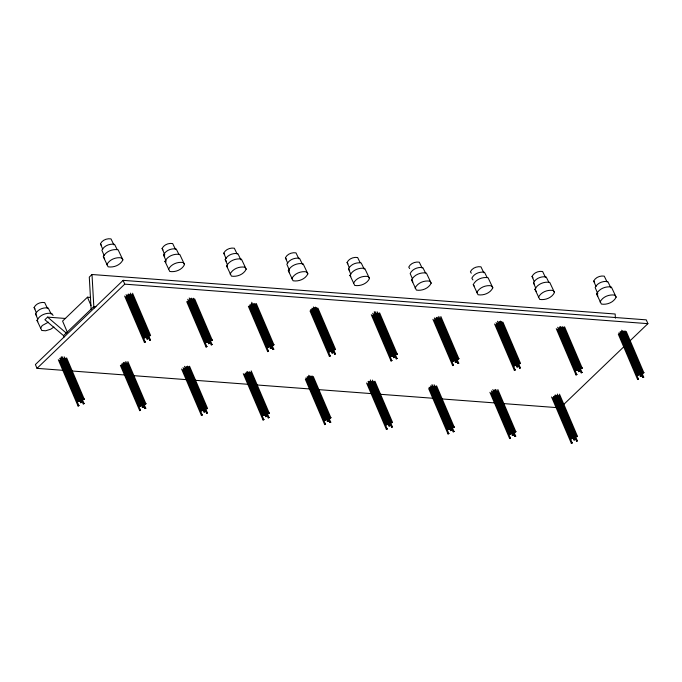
<?xml version="1.0" encoding="UTF-8"?>
<svg xmlns="http://www.w3.org/2000/svg" width="682" height="682" viewBox="0 0 682 682"><rect width="100%" height="100%" fill="white"/><g stroke="black" fill="none" stroke-linecap="round" stroke-linejoin="round"><path stroke-width="1.02" d="M78.183 401.553L79.044 401.221L78.183 401.553L59.743 358.306M80.851 398.297L81.712 397.964L80.851 398.297L63.716 358.118M78.038 405.978L78.899 405.645L78.038 405.978L58.302 359.704M80.706 402.721L81.567 402.389L80.706 402.721L61.209 356.984M83.383 399.464L84.236 399.141L83.383 399.464L65.779 358.195M83.238 403.897L84.091 403.565L83.238 403.897L64.338 359.593M144.524 337.871L145.377 337.547L144.524 337.871L126.076 294.633M144.379 342.304L145.232 341.972L144.379 342.304L124.635 296.031M147.048 339.048L147.9 338.715L147.048 339.048L127.96 294.283M149.716 335.791L150.577 335.459L149.716 335.791L132.112 294.522M149.571 340.216L150.432 339.892L149.571 340.216L130.057 294.445M139.844 406.208L140.705 405.875L139.844 406.208L121.814 363.924M139.699 410.632L140.56 410.3L139.699 410.632L120.373 365.322M142.368 407.376L143.229 407.043L142.368 407.376L123.28 362.619M145.036 404.128L145.897 403.795L145.036 404.128L127.432 362.858M144.891 408.552L145.752 408.22L144.891 408.552L125.377 362.773M206.177 342.535L207.038 342.202L206.177 342.535L187.738 299.296M206.032 346.959L206.893 346.627L206.032 346.959L186.706 301.649M208.701 343.702L209.562 343.37L208.701 343.702L189.204 297.966M211.377 340.446L212.23 340.122L211.377 340.446L193.364 298.222M211.232 344.879L212.085 344.546L211.232 344.879L191.292 298.119M201.505 410.862L202.358 410.53L201.505 410.862L183.057 367.624M201.361 415.287L202.213 414.954L201.361 415.287L181.617 369.013M204.029 412.039L204.881 411.706L204.029 412.039L184.524 366.294M206.697 408.782L207.558 408.45L206.697 408.782L188.684 366.549M206.552 413.207L207.413 412.874L206.552 413.207L186.621 366.456M267.838 347.189L268.691 346.857L267.838 347.189L249.8 304.905M267.694 351.614L268.546 351.281L267.694 351.614L248.367 306.303M270.362 348.357L271.223 348.033L270.362 348.357L251.274 303.601M273.03 345.109L273.891 344.777L273.03 345.109L255.426 303.84M272.885 349.534L273.746 349.201L272.885 349.534L253.372 303.763M263.158 415.517L264.019 415.185L263.158 415.517L245.128 373.242M263.013 419.942L263.874 419.618L263.013 419.942L243.278 373.676M265.682 416.693L266.543 416.361L265.682 416.693L246.603 371.929M268.358 413.437L269.211 413.104L268.358 413.437L250.754 372.167M268.214 417.861L269.066 417.529L268.214 417.861L248.691 372.091M329.491 351.844L330.352 351.511L329.491 351.844L311.461 309.568M329.346 356.268L330.207 355.936L329.346 356.268L310.029 310.966M332.023 353.02L332.876 352.688L332.023 353.02L312.936 308.255M334.692 349.764L335.553 349.431L334.692 349.764L316.678 307.531M334.547 354.188L335.408 353.856L334.547 354.188L314.607 307.437M324.82 420.18L325.672 419.848L324.82 420.18L306.781 377.896M324.675 424.605L325.527 424.272L324.675 424.605L305.348 379.294M327.343 421.348L328.204 421.016L327.343 421.348L308.255 376.583M330.011 418.092L330.872 417.759L330.011 418.092L311.998 375.867M329.866 422.516L330.727 422.192L329.866 422.516L309.935 375.765M391.153 356.498L392.014 356.175L391.153 356.498L372.713 313.26M391.008 360.923L391.869 360.599L391.008 360.923L371.272 314.658M393.676 357.675L394.537 357.342L393.676 357.675L374.179 311.93M396.353 354.418L397.205 354.086L396.353 354.418L378.749 313.149M396.208 358.843L397.06 358.51L396.208 358.843L376.686 313.072M386.481 424.835L387.333 424.502L386.481 424.835L368.033 381.596M390.002 421.246L389.149 421.578L390.002 421.246L372.449 380.096M386.336 429.259L387.188 428.927L386.336 429.259L366.592 382.986M389.004 426.003L389.857 425.67L389.004 426.003L369.917 381.238M391.673 422.755L392.534 422.422L391.673 422.755L374.068 381.477M391.528 427.179L392.389 426.847L391.528 427.179L372.014 381.4M452.814 361.162L453.666 360.829L452.814 361.162L434.366 317.914M452.669 365.586L453.521 365.254L452.669 365.586L432.934 319.312M455.337 362.33L456.198 361.997L455.337 362.33L436.25 317.565M458.006 359.073L458.867 358.749L458.006 359.073L440.402 317.803M457.861 363.497L458.722 363.174L457.861 363.497L438.347 317.727M448.134 429.49L448.995 429.157L448.134 429.49L430.103 387.214M447.989 433.914L448.85 433.582L447.989 433.914L428.663 388.604M450.657 430.657L451.518 430.333L450.657 430.657L431.578 385.901M453.334 427.409L454.186 427.077L453.334 427.409L435.73 386.14M453.189 431.834L454.042 431.501L453.189 431.834L433.667 386.063M514.612 361.392L515.473 361.059L514.612 361.392L497.493 321.248M514.467 365.816L515.328 365.484L514.467 365.816L496.027 322.577M514.322 370.241L515.183 369.908L514.322 370.241L494.586 323.967M516.999 366.984L517.851 366.652L516.999 366.984L498.533 323.694M519.667 363.736L520.519 363.404L519.667 363.736L501.654 321.503M519.522 368.161L520.375 367.828L519.522 368.161L499.582 321.41M509.795 434.144L510.648 433.812L509.795 434.144L491.347 390.905M509.65 438.569L510.503 438.236L509.65 438.569L489.915 392.303M512.318 435.321L513.179 434.988L512.318 435.321L492.813 389.575M514.987 432.064L515.848 431.732L514.987 432.064L497.383 390.795M514.842 436.489L515.703 436.156L514.842 436.489L494.91 389.737M576.128 370.471L576.989 370.138L576.128 370.471L557.688 327.232M575.983 374.895L576.844 374.563L575.983 374.895L556.248 328.622M578.651 371.647L579.512 371.315L578.651 371.647L559.572 326.883M581.32 368.391L582.181 368.058L581.32 368.391L563.724 327.121M581.175 372.815L582.036 372.483L581.175 372.815L561.661 327.045M571.448 438.799L572.309 438.475L571.448 438.799L553.417 396.523M571.303 443.232L572.164 442.899L571.303 443.232L551.567 396.958M573.98 439.975L574.832 439.643L573.98 439.975L554.892 395.21M576.648 436.719L577.501 436.386L576.648 436.719L559.044 395.449M576.503 441.143L577.356 440.819L576.503 441.143L556.989 395.372M637.789 375.126L638.642 374.793L637.789 375.126L619.75 332.85M637.644 379.55L638.497 379.226L637.644 379.55L618.318 334.248M640.313 376.302L641.174 375.97L640.313 376.302L621.225 331.537M642.981 373.045L643.842 372.713L642.981 373.045L624.968 330.813M642.836 377.47L643.697 377.137L642.836 377.47L622.905 330.719M36.402 312.919L34.1 307.505C35.882 303.72 40.664 301.879 44.662 302.561L47.518 308.494M37.851 319.347L35.541 313.942C37.681 309.389 43.418 307.181 48.217 308.008L51.261 314.223M53.938 327.045L50.604 329.253L45.634 330.779L41.755 330.48L36.99 320.378C39.488 315.067 46.171 312.492 51.772 313.456L53.085 315.451M40.451 328.485L42.216 325.544L48.371 322.185M102.743 249.237L100.433 243.832C102.215 240.038 106.997 238.197 110.995 238.888L113.851 244.821M103.323 256.705C105.821 251.394 112.513 248.819 118.114 249.774L122.879 259.885C120.382 265.196 113.689 267.77 108.088 266.807L103.323 256.705L104.627 258.7M106.784 264.812C109.282 259.501 115.966 256.926 121.567 257.89L122.879 259.885M164.788 254.795L162.094 248.487C163.876 244.702 168.65 242.86 172.657 243.542L175.513 249.476M166.229 261.232L163.535 254.923C165.675 250.371 171.412 248.163 176.212 248.99L178.872 254.301M164.984 261.359C167.482 256.048 174.166 253.474 179.767 254.437L184.532 264.539C182.043 269.85 175.351 272.425 169.75 271.462L164.984 261.359L165.854 262.689M168.445 269.467C170.935 264.156 177.627 261.581 183.228 262.544L184.532 264.539M226.057 258.555L223.756 253.15C225.537 249.356 230.311 247.515 234.31 248.197L237.166 254.13M227.507 264.991L225.196 259.578C227.336 255.034 233.073 252.826 237.873 253.644L240.908 259.859M226.646 266.014C229.135 260.703 235.827 258.128 241.428 259.092L246.193 269.194C243.696 274.505 237.012 277.08 231.403 276.125L226.646 266.014L227.515 267.344M230.098 274.121C232.596 268.819 239.288 266.236 244.889 267.199L246.193 269.194M287.719 263.209L285.408 257.805C287.19 254.011 291.973 252.17 295.971 252.86L298.827 258.785M288.298 270.669C290.796 265.366 297.488 262.783 303.089 263.746L307.855 273.857C305.357 279.16 298.665 281.743 293.064 280.779L288.298 270.669L289.603 272.672M291.76 278.785C294.257 273.473 300.941 270.899 306.542 271.854L307.855 273.857M349.372 267.864L347.07 262.459C348.852 258.666 353.626 256.824 357.632 257.515L360.096 262.544M350.821 274.3L348.511 268.896C350.65 264.343 356.388 262.135 361.187 262.962L364.231 269.177M349.96 275.332C352.458 270.021 359.141 267.446 364.742 268.401L369.508 278.512C367.018 283.823 360.326 286.397 354.725 285.434L349.96 275.332L350.829 276.662M353.421 283.439C355.91 278.128 362.602 275.554 368.203 276.517L369.508 278.512M411.621 279.987C414.11 274.675 420.803 272.101 426.403 273.056L431.169 283.166C428.671 288.477 421.979 291.052 416.378 290.089L411.621 279.987L412.925 281.981M415.074 288.094C417.572 282.783 424.264 280.208 429.865 281.172L431.169 283.166M473.274 284.641C475.772 279.33 482.464 276.756 488.065 277.719L492.822 287.821C490.332 293.132 483.64 295.707 478.039 294.752L473.274 284.641L474.143 285.971M476.735 292.748C479.233 287.446 485.916 284.863 491.517 285.826L492.822 287.821M534.347 281.837L532.045 276.432C533.827 272.638 538.601 270.797 542.608 271.487L545.464 277.412M535.796 288.273L533.486 282.868C535.626 278.316 541.363 276.108 546.163 276.926L548.822 282.246M534.935 289.296C537.425 283.993 544.117 281.41 549.718 282.374L554.483 292.476C551.985 297.787 545.302 300.37 539.701 299.407L534.935 289.296L536.24 291.299M538.396 297.412C540.886 292.101 547.578 289.518 553.179 290.481L554.483 292.476M596.008 286.491L593.707 281.086C595.488 277.293 600.262 275.451 604.261 276.142L607.116 282.075M596.588 293.959C599.086 288.648 605.778 286.065 611.379 287.028L616.144 297.139C613.647 302.441 606.954 305.025 601.354 304.061L596.588 293.959L597.901 295.954M600.049 302.066C602.547 296.755 609.239 294.181 614.84 295.135L616.144 297.139M65.634 318.485L47.595 317.121L44.893 319.722L63.537 335.638L64.108 336.985M615.394 318.153L615.164 314.01L92.002 274.505L89.291 277.097L91.115 309.159M90.638 297.437L87.458 297.199L62.582 321.077L67.271 332.066M63.537 335.638L93.818 306.568L95.94 306.73M123.118 280.353L35.387 364.555L37.016 368.357L560.178 407.87L647.9 323.66L646.28 319.858L123.118 280.353L124.738 284.147L647.9 323.66M37.016 368.357L124.738 284.147M47.595 317.121L66.239 333.038M593.707 281.086L594.636 282.51M532.045 276.432L532.974 277.855M533.486 282.868L534.611 284.573M471.322 273.201L470.384 271.777C472.166 267.983 476.948 266.142 480.946 266.824L483.802 272.757M472.95 279.918L471.833 278.205C473.973 273.661 479.702 271.445 484.501 272.271L487.161 277.591M409.66 268.546L408.731 267.114C410.513 263.329 415.287 261.487 419.285 262.169L422.141 268.103M347.07 262.459L347.999 263.883M348.511 268.896L349.636 270.609M285.408 257.805L286.346 259.228M223.756 253.15L224.685 254.574M225.196 259.578L226.313 261.291M162.094 248.487L163.024 249.919M163.535 254.923L164.66 256.637M100.433 243.832L101.371 245.264M34.1 307.505L35.029 308.937M35.541 313.942L36.666 315.655M36.99 320.378L37.86 321.708M610.859 287.804L607.824 281.581C603.016 280.762 597.287 282.97 595.147 287.523L597.841 293.831M626.238 331.443L643.842 372.713M624.175 331.367L643.697 377.137M621.669 330.224L641.174 375.97M620.202 331.554L638.642 374.793M618.762 332.952L638.497 379.226M564.577 326.789L582.181 368.058M562.522 326.712L582.036 372.483M560.425 326.55L579.512 371.315M558.95 327.863L576.989 370.138M557.518 329.261L576.844 374.563M559.496 394.162L577.501 436.386M557.424 394.06L577.356 440.819M555.753 394.878L574.832 439.643M554.278 396.191L572.309 438.475M552.838 397.589L572.164 442.899M502.924 322.134L520.519 363.404M500.443 321.077L520.375 367.828M498.772 321.895L517.851 366.652M497.297 323.208L515.328 365.484M495.857 324.598L515.183 369.908M497.834 389.507L515.848 431.732M495.763 389.405L515.703 436.156M494.092 390.223L513.179 434.988M492.617 391.536L510.648 433.812M491.185 392.934L510.503 438.236M425.5 272.928L422.849 267.617C418.04 266.79 412.312 268.998 410.172 273.55L412.482 278.955M440.853 316.516L458.867 358.749M438.782 316.414L458.722 363.174M437.111 317.232L456.198 361.997M435.636 318.545L453.666 360.829M434.204 319.943L453.521 365.254M436.582 385.807L454.186 427.077M434.11 384.75L454.042 431.501M432.013 384.588L451.518 430.333M430.547 385.918L448.995 429.157M429.114 387.308L448.85 433.582M379.601 312.816L397.205 354.086M377.129 311.759L397.06 358.51M375.032 311.597L394.537 357.342M373.975 313.891L392.014 356.175M372.543 315.289L391.869 360.599M374.93 381.153L392.534 422.422M373.489 382.551L392.389 426.847M370.36 379.934L389.857 425.67M368.894 381.264L387.333 424.502M367.862 383.616L387.188 428.927M302.569 264.522L299.526 258.299C294.726 257.481 288.998 259.689 286.858 264.241L289.543 270.549M317.948 308.162L335.553 349.431M315.468 307.105L335.408 353.856M313.379 306.943L332.876 352.688M311.913 308.273L330.352 351.511M310.472 309.671L330.207 355.936M313.268 376.49L330.872 417.759M311.214 376.413L330.727 422.192M308.699 375.279L328.204 421.016M307.232 376.609L325.672 419.848M305.792 377.998L325.527 424.272M256.287 303.507L273.891 344.777M254.233 303.43L273.746 349.201M251.718 302.288L271.223 348.033M250.661 304.581L268.691 346.857M249.228 305.971L268.546 351.281M251.198 370.88L269.211 413.104M249.552 371.758L269.066 417.529M247.455 371.596L266.543 416.361M245.98 372.909L264.019 415.185M244.548 374.307L263.874 419.618M194.626 298.852L212.23 340.122M192.571 298.767L212.085 344.546M190.474 298.614L209.562 343.37M188.999 299.918L207.038 342.202M187.567 301.316L206.893 346.627M189.545 366.217L207.558 408.45M187.473 366.123L207.413 412.874M185.802 366.942L204.881 411.706M184.328 368.254L202.358 410.53M182.887 369.653L202.213 414.954M117.21 249.646L114.55 244.335C109.751 243.508 104.022 245.716 101.882 250.268L104.184 255.673M132.564 293.234L150.577 335.459M130.492 293.132L150.432 339.892M128.821 293.951L147.9 338.715M127.346 295.263L145.377 337.547M125.906 296.661L145.232 341.972M127.884 361.562L145.897 403.795M125.82 361.469L145.752 408.22M124.141 362.287L143.229 407.043M122.666 363.6L140.705 405.875M121.234 364.989L140.56 410.3M94.397 307.923L93.818 306.568L92.002 274.505M87.458 297.199L90.97 305.442M66.631 357.871L84.236 399.141M64.159 356.805L84.091 403.565M62.062 356.652L81.567 402.389M60.596 357.982L79.044 401.221M59.573 360.335L78.899 405.645M78.421 396.933L79.189 396.796L78.421 396.933M144.755 333.259L145.522 333.123L144.755 333.259M147.286 334.427L148.045 334.291L147.286 334.427M140.083 401.587L140.85 401.451L140.083 401.587M142.606 402.764L143.373 402.619L142.606 402.764M206.416 337.914L207.183 337.778L206.416 337.914M208.939 339.09L209.706 338.945L208.939 339.09M201.736 406.25L202.503 406.105L201.736 406.25M204.268 407.418L205.026 407.282L204.268 407.418M268.077 342.569L268.836 342.432L268.077 342.569M270.601 343.745L271.368 343.6L270.601 343.745M263.397 410.905L264.164 410.76L263.397 410.905M265.92 412.073L266.688 411.937L265.92 412.073M329.73 347.232L330.497 347.087L329.73 347.232M332.262 348.4L333.021 348.263L332.262 348.4M325.058 415.56L325.817 415.423L325.058 415.56M327.582 416.728L328.349 416.591L327.582 416.728M391.391 351.886L392.159 351.742L391.391 351.886M393.915 353.054L394.682 352.918L393.915 353.054M386.711 420.214L387.478 420.078L386.711 420.214M453.053 356.541L453.811 356.405L453.053 356.541M455.576 357.718L456.343 357.573L455.576 357.718M448.372 424.869L449.14 424.733L448.372 424.869M450.896 426.045L451.663 425.909L450.896 426.045M517.237 362.372L517.996 362.227L517.237 362.372M510.034 429.532L510.792 429.387L510.034 429.532M512.557 430.7L513.324 430.564L512.557 430.7M576.367 365.859L577.134 365.714L576.367 365.859M578.89 367.027L579.657 366.89L578.89 367.027M571.687 434.187L572.454 434.05L571.687 434.187M574.218 435.355L574.977 435.218L574.218 435.355M638.028 370.514L638.787 370.369L638.028 370.514M640.551 371.681L641.319 371.545L640.551 371.681"/></g></svg>
